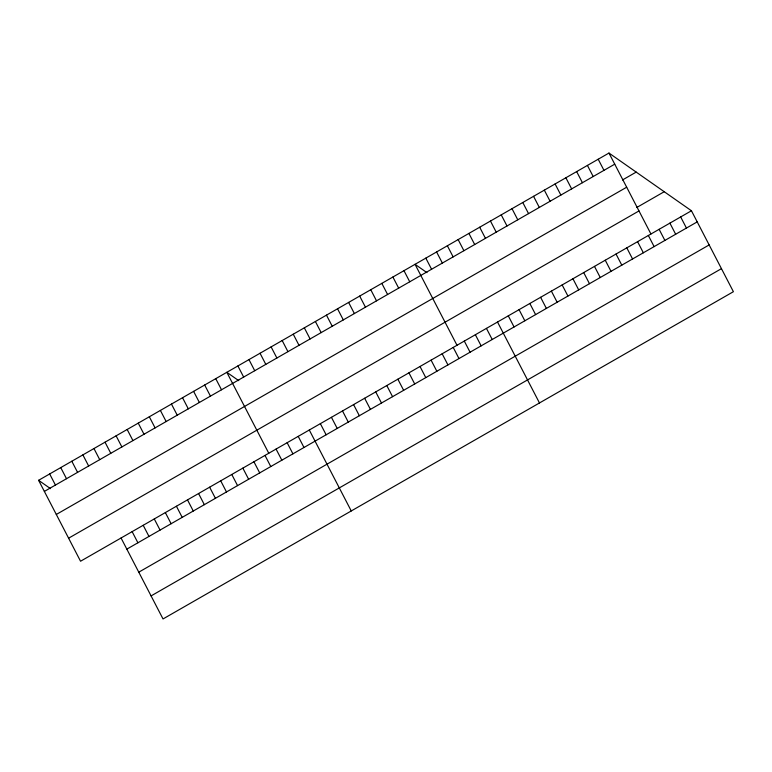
<?xml version="1.0" encoding="UTF-8"?>
<svg xmlns="http://www.w3.org/2000/svg" width="772" height="772" viewBox="0 0 772 772"><rect width="100%" height="100%" fill="white"/><g stroke="black" fill="none" stroke-linecap="round" stroke-linejoin="round"><path stroke-width="1.16" d="M691.451 210.766L80.549 561.234L38.6 480.3L608.973 153.049L691.451 210.766L733.4 291.7L163.027 618.951L121.069 538.016M44.361 491.417L614.744 164.166M622.483 179.963L636.196 172.098M56.308 514.461L626.681 187.21M636.813 207.456L664.229 191.717M68.611 538.19L638.984 210.939M126.84 549.133L697.212 221.882M138.777 572.177L709.159 244.927M151.08 595.907L721.463 268.656M426.955 272.651L415.046 264.313L456.995 345.248M238.731 380.644L226.823 372.307L268.772 453.241M38.6 480.3L50.508 488.637M680.672 216.951L686.443 228.068M669.903 223.127L675.664 234.254M659.124 229.313L664.895 240.43M608.973 153.049L650.931 233.984M648.355 235.489L654.116 246.615M598.203 159.235L603.965 170.351M637.585 241.675L643.346 252.791M587.424 165.411L593.195 176.537M626.806 247.86L632.567 258.977M576.655 171.596L582.416 182.713M616.037 254.036L621.798 265.153M565.886 177.782L571.647 188.899M605.258 260.222L611.019 271.339M555.107 183.958L560.868 195.075M594.488 266.398L600.249 277.515M544.337 190.144L550.098 201.26M583.709 272.584L589.48 283.7M533.558 196.32L539.319 207.436M572.94 278.76L578.701 289.886M522.789 202.505L528.55 213.622M562.161 284.945L567.931 296.062M512.01 208.681L517.78 219.808M551.391 291.121L557.152 302.248M501.24 214.867L507.001 225.984M540.612 297.307L546.383 308.424M490.461 221.043L496.232 232.169M529.843 303.493L535.604 314.609M479.692 227.229L485.453 238.345M519.073 309.668L524.835 320.785M468.913 233.414L474.683 244.531M508.294 315.854L514.056 326.971M458.143 239.59L463.904 250.707M497.525 322.03L539.474 402.965M447.374 245.776L453.135 256.893M486.447 328.389L492.218 339.506M436.595 251.952L442.356 263.069M475.378 334.739L481.139 345.856M425.826 258.137L431.587 269.254M464.31 341.089L470.071 352.206M453.232 347.439L458.993 358.565M403.978 270.673L409.739 281.79M442.163 353.798L447.924 364.915M392.9 277.023L398.67 288.139M431.094 360.148L436.855 371.264M381.831 283.372L387.592 294.489M420.016 366.497L425.777 377.624M370.763 289.732L376.524 300.848M408.948 372.857L414.709 383.973M359.684 296.081L365.455 307.198M397.87 379.206L403.64 390.323M348.616 302.431L354.377 313.548M386.801 385.556L392.562 396.673M337.547 308.781L343.308 319.907M375.732 391.906L381.493 403.032M326.469 315.14L332.24 326.257M364.654 398.265L370.425 409.382M315.401 321.49L321.162 332.607M353.586 404.615L359.347 415.732M304.332 327.839L310.093 338.956M342.517 410.965L348.278 422.091M293.254 334.199L299.015 345.316M331.439 417.324L337.21 428.441M282.185 340.548L287.946 351.665M320.37 423.674L326.131 434.79M271.117 346.898L276.878 358.015M309.302 430.023L351.25 510.958M260.039 353.248L265.8 364.374M298.224 436.383L303.985 447.499M248.97 359.607L254.731 370.724M287.155 442.732L292.916 453.849M237.892 365.957L243.662 377.074M276.077 449.082L281.848 460.199M265.008 455.432L270.769 466.558M215.755 378.666L221.516 389.783M253.94 461.791L259.701 472.908M204.676 385.016L210.447 396.132M242.862 468.141L248.632 479.258M193.608 391.365L199.369 402.482M231.793 474.49L237.554 485.607M182.539 397.715L188.3 408.842M220.724 480.85L226.485 491.967M171.461 404.074L177.232 415.191M209.646 487.2L215.417 498.316M160.393 410.424L166.154 421.541M198.578 493.549L204.339 504.666M149.324 416.774L155.085 427.9M187.509 499.899L193.27 511.025M138.246 423.133L144.007 434.25M176.431 506.258L182.202 517.375M127.177 429.483L132.938 440.6M165.362 512.608L171.123 523.725M116.109 435.833L121.87 446.949M154.294 518.958L160.055 530.084M105.031 442.192L110.792 453.309M143.216 525.317L148.977 536.434M93.962 448.542L99.723 459.658M132.147 531.667L137.908 542.784M82.884 454.891L88.655 466.008M71.815 461.241L77.576 472.368M60.747 467.6L66.508 478.717M49.669 473.95L55.439 485.067"/></g></svg>
